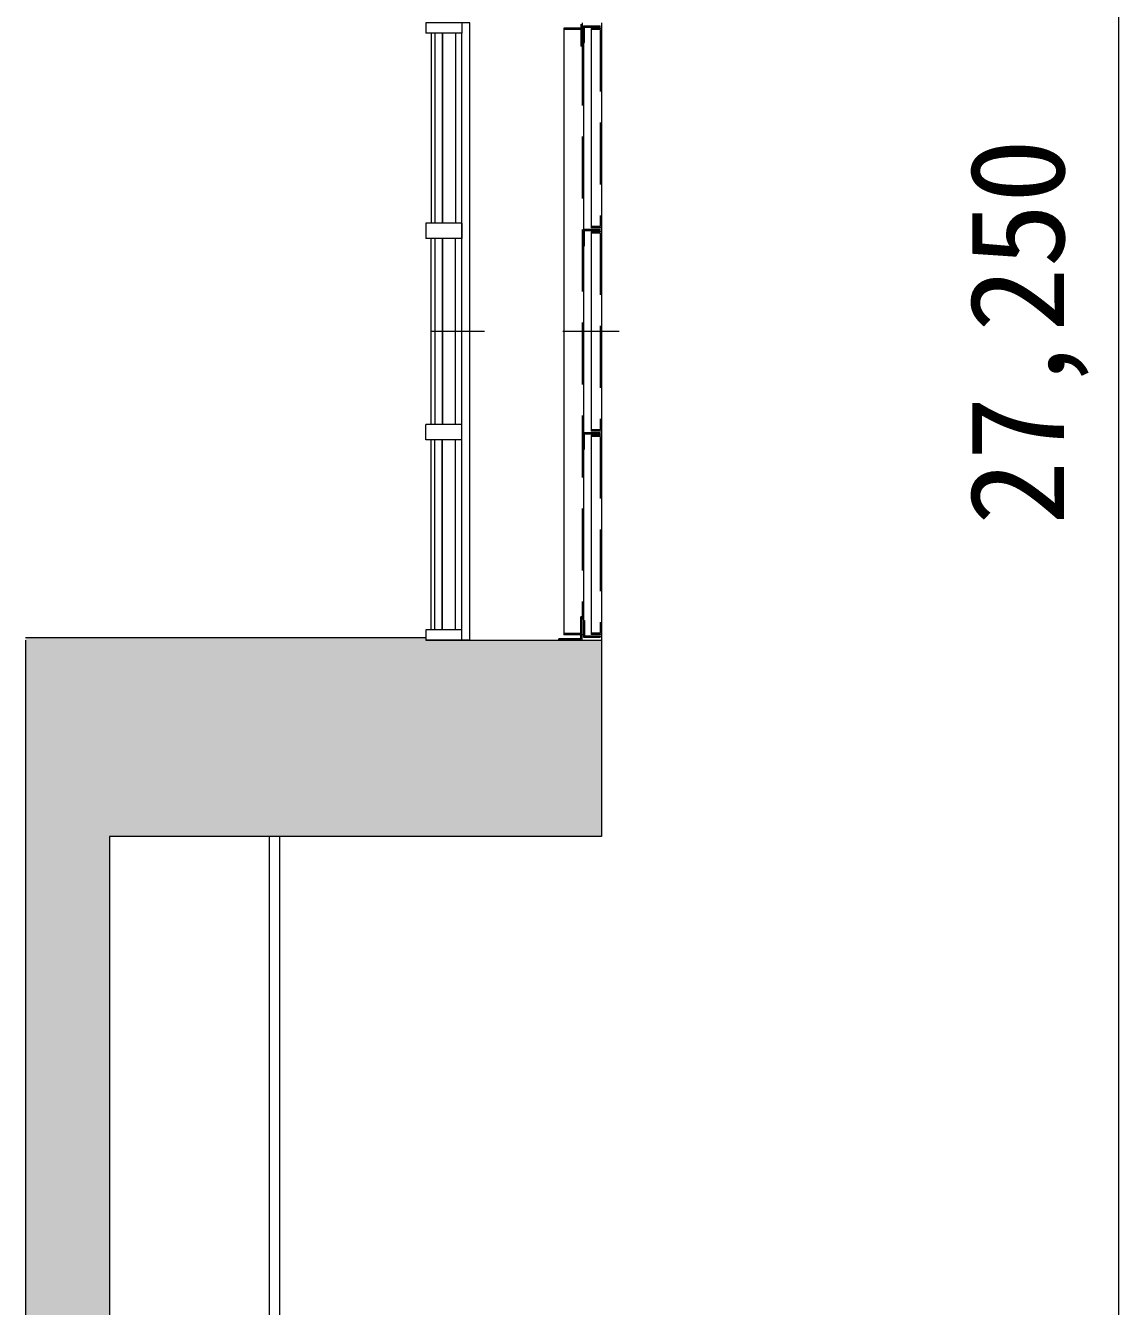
# Model space of a CAD drawing. Units: millimetres at full size, sheet at 1:200; details may follow other scales. Extents: x -41541 to 42058, y -39868 to 8614.
# Drawn here: x -41541 to -37309, y -9716 to -4757 of the extents above; entities that cross this region are included whole.
import ezdxf
from ezdxf.enums import TextEntityAlignment as Align

# ---------------------------------------------------------------- set-up
doc = ezdxf.new("R2010")
doc.units = ezdxf.units.MM
doc.header["$LTSCALE"] = 200
doc.linetypes.add('DASHED1', pattern=[1.8, 1.2, -0.6])
for name, color, linetype, lineweight in [('0-1_躯体', 7, 'Continuous', 9), ('0-2_建具', 7, 'Continuous', 9), ('0-6_寸法', 4, 'Continuous', 5)]:
    doc.layers.add(name, color=color, linetype=linetype, lineweight=lineweight)
doc.styles.add('ＭＳ ゴシック', font='')
doc.styles.get('ＭＳ ゴシック').set_extended_font_data('MS Gothic')

msp = doc.modelspace()

# ---------------------------------------------------------------- linework, layer by layer
at = {"layer": '0-1_躯体'}
for p, q in [((-41541.1, -7136.2), (-41541.1, -20496.2)), ((-39311.1, -7136.2), (-39311.1, -7896.2)), ((-41216.1, -7896.2), (-41216.1, -10286.2)), ((-39311.1, -7896.2), (-41216.1, -7896.2)), ((-40596.1, -20081.2), (-40596.1, -7896.2)), ((-40556.1, -20081.2), (-40556.1, -7896.2))]:
    msp.add_line(p, q, dxfattribs=at)
msp.add_lwpolyline([(-41541.1, -7126.2), (-39991.1, -7126.2), (-39991.1, -7136.2), (-39311.1, -7136.2)], dxfattribs=at)
at = {"layer": '0-1_躯体', "color": 9}
for points in [[(-41541.1, -7126.2), (-41541.1, -20496.2), (-41216.1, -7126.2), (-41216.1, -20496.2)], [(-39991.1, -7126.2), (-41216.1, -7126.2), (-39991.1, -7896.2), (-41216.1, -7896.2)], [(-41216.1, -7896.2), (-39311.1, -7896.2), (-41216.1, -7136.2), (-39311.1, -7136.2)]]:
    msp.add_solid(points, dxfattribs=at)
at = {"layer": '0-2_建具'}
for p, q in [((-39851.1, -4746.2), (-39851.1, -4786.2)), ((-39391.1, -4751.2), (-39391.1, -4836.2)), ((-39381.1, -4757.4), (-39316.1, -4757.4)), ((-39381.1, -4757.4), (-39381.1, -4766.2)), ((-39316.1, -4762.4), (-39316.1, -4757.4)), ((-39311.1, -4746.2), (-39311.1, -7139.3)), ((-39851.1, -4786.2), (-39991.1, -4786.2)), ((-39971.1, -4786.2), (-39971.1, -5521.2)), ((-39956.1, -4786.2), (-39956.1, -5521.2)), ((-39928.1, -4786.2), (-39928.1, -5483.7)), ((-39926.1, -4786.2), (-39926.1, -5521.2)), ((-39876.1, -4786.2), (-39876.1, -5521.2)), ((-39851.1, -7096.2), (-39851.1, -4786.2)), ((-39456.1, -4766.2), (-39456.1, -7116.2)), ((-39381.1, -4766.2), (-39456.1, -4766.2)), ((-39381.1, -4766.2), (-39381.1, -7116.2)), ((-39381.1, -4822.4), (-39381.1, -4766.2)), ((-39311.1, -4767.4), (-39351.1, -4767.4)), ((-39351.1, -4767.4), (-39351.1, -5539.9)), ((-39311.1, -4767.4), (-39311.1, -7114.9)), ((-39381.1, -4826.2), (-39381.1, -4832.6)), ((-39928.1, -5457.3), (-39928.1, -5521.2)), ((-39991.1, -5521.2), (-39991.1, -5581.2)), ((-39851.1, -5521.2), (-39991.1, -5521.2)), ((-39851.1, -5521.2), (-39851.1, -5581.2)), ((-39381.1, -5544.9), (-39316.1, -5544.9)), ((-39381.1, -5609.9), (-39381.1, -5544.9)), ((-39376.1, -5549.9), (-39316.1, -5549.9)), ((-39376.1, -5609.9), (-39376.1, -5549.9)), ((-39311.1, -5539.9), (-39351.1, -5539.9)), ((-39316.1, -5549.9), (-39316.1, -5544.9)), ((-39851.1, -5581.2), (-39991.1, -5581.2)), ((-39971.1, -6301.2), (-39971.1, -5581.2)), ((-39956.1, -5581.2), (-39956.1, -6301.2)), ((-39928.1, -5581.2), (-39928.1, -6301.2)), ((-39926.1, -5581.2), (-39926.1, -6301.2)), ((-39876.1, -6301.2), (-39876.1, -5581.2)), ((-39311.1, -5554.9), (-39351.1, -5554.9)), ((-39311.1, -5554.9), (-39351.1, -5554.9)), ((-39351.1, -5554.9), (-39351.1, -6327.4)), ((-39381.1, -5609.9), (-39376.1, -5609.9)), ((-39764.3, -5941.2), (-39971.1, -5941.2)), ((-39241.9, -5941.2), (-39460.1, -5941.2)), ((-39851.1, -6301.2), (-39991.1, -6301.2)), ((-39991.1, -6361.2), (-39991.1, -6301.2)), ((-39381.1, -6397.4), (-39381.1, -6332.4)), ((-39381.1, -6332.4), (-39316.1, -6332.4)), ((-39311.1, -6327.4), (-39351.1, -6327.4)), ((-39311.1, -6342.4), (-39351.1, -6342.4)), ((-39351.1, -6342.4), (-39351.1, -7114.9)), ((-39316.1, -6337.4), (-39316.1, -6332.4)), ((-39851.1, -6361.2), (-39991.1, -6361.2)), ((-39971.1, -6771.8), (-39971.1, -6361.2)), ((-39956.1, -7096.2), (-39956.1, -6361.2)), ((-39928.1, -7096.2), (-39928.1, -6361.2)), ((-39926.1, -7096.2), (-39926.1, -6361.2)), ((-39876.1, -7096.2), (-39876.1, -6361.2)), ((-39381.1, -6397.4), (-39376.1, -6397.4)), ((-39971.1, -7096.2), (-39971.1, -6703.2)), ((-39386.1, -7046.2), (-39391.1, -7046.2)), ((-39391.1, -7131.2), (-39391.1, -7046.2)), ((-39386.1, -7136.2), (-39386.1, -7046.2)), ((-39381.1, -7059.9), (-39381.1, -7124.9)), ((-39381.1, -7059.9), (-39376.1, -7059.9)), ((-39376.1, -7059.9), (-39376.1, -7119.9)), ((-39821.1, -7136.2), (-39991.1, -7136.2)), ((-39851.1, -7136.2), (-39851.1, -7096.2)), ((-39476.1, -7136.2), (-39476.1, -7131.2)), ((-39391.1, -7131.2), (-39476.1, -7131.2)), ((-39386.1, -7136.2), (-39476.1, -7136.2)), ((-39381.1, -7116.2), (-39456.1, -7116.2)), ((-39381.1, -7124.9), (-39316.1, -7124.9)), ((-39376.1, -7119.9), (-39316.1, -7119.9)), ((-39311.1, -7114.9), (-39351.1, -7114.9)), ((-39316.1, -7119.9), (-39316.1, -7124.9))]:
    msp.add_line(p, q, dxfattribs=at)
at = {"layer": '0-2_建具', "linetype": 'DASHED1'}
for p, q in [((-39391.1, -4771.2), (-39456.1, -4771.2)), ((-39316.1, -4772.4), (-39351.1, -4772.4)), ((-39316.1, -4772.4), (-39316.1, -5534.9)), ((-39386.1, -4826.2), (-39386.1, -7056.2)), ((-39316.1, -5534.9), (-39351.1, -5534.9)), ((-39316.1, -5534.9), (-39351.1, -5534.9)), ((-39316.1, -5559.9), (-39351.1, -5559.9)), ((-39316.1, -5559.9), (-39316.1, -6322.4)), ((-39316.1, -6322.4), (-39351.1, -6322.4)), ((-39316.1, -6322.4), (-39351.1, -6322.4)), ((-39316.1, -6347.4), (-39351.1, -6347.4)), ((-39316.1, -6347.4), (-39316.1, -7109.9)), ((-39391.4, -7111.2), (-39456.1, -7111.2)), ((-39316.1, -7109.9), (-39351.1, -7109.9))]:
    msp.add_line(p, q, dxfattribs=at)
at = {"layer": '0-2_建具'}
for points in [[(-39821.1, -7136.2), (-39821.1, -4746.2), (-39991.1, -4746.2), (-39991.1, -4786.2)], [(-39386.1, -4746.2), (-39386.1, -4836.2), (-39391.1, -4836.2)], [(-39381.1, -4822.4), (-39376.1, -4822.4), (-39376.1, -4762.4), (-39316.1, -4762.4)], [(-39376.1, -6397.4), (-39376.1, -6337.4), (-39316.1, -6337.4)], [(-39851.1, -7096.2), (-39991.1, -7096.2), (-39991.1, -7136.2)]]:
    msp.add_lwpolyline(points, dxfattribs=at)
at = {"layer": '0-6_寸法'}
msp.add_line((-37309.1, 7683.8), (-37309.1, -19566.2), dxfattribs=at)

# ---------------------------------------------------------------- texts
at = {"layer": '0-6_寸法', "style": 'ＭＳ ゴシック'}
msp.add_text('27,250', height=366.6, rotation=90, dxfattribs=at).set_placement((-37409.1, -6691.2), align=Align.BOTTOM_LEFT)

doc.saveas('drawing.dxf')
